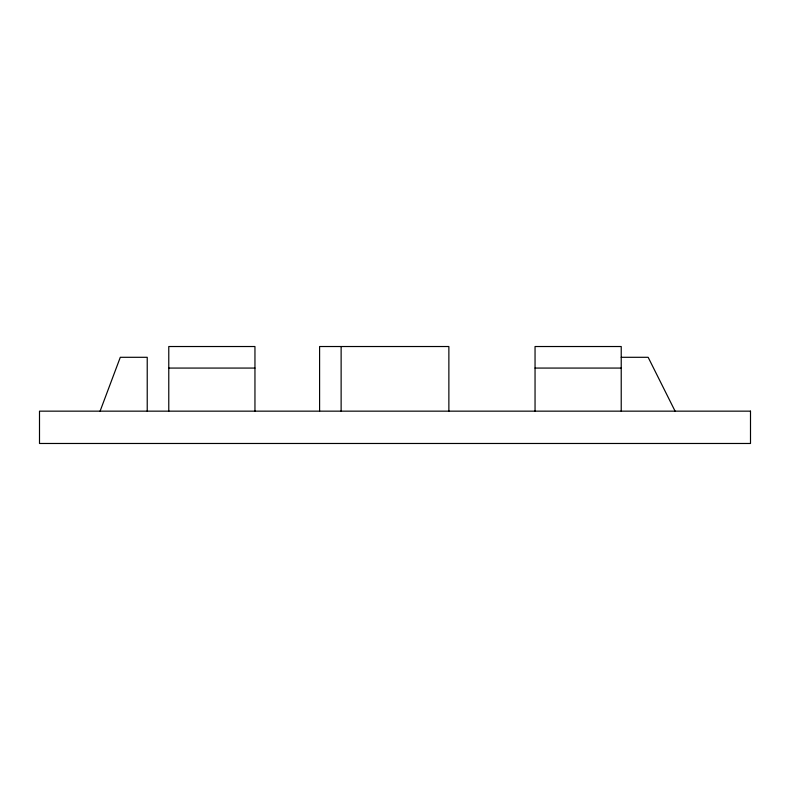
<?xml version="1.0" encoding="UTF-8"?>
<svg xmlns="http://www.w3.org/2000/svg" width="790" height="790" viewBox="0 0 790 790"><rect width="100%" height="100%" fill="white"/><g stroke="black" fill="none" stroke-linecap="round" stroke-linejoin="round"><path stroke-width="1.19" d="M100.093 411.156L120.297 357.297L147.226 357.297L147.226 411.156M621.226 357.297L648.156 357.297L675.095 411.156M168.774 368.071L254.953 368.071M535.047 368.071L621.226 368.071M621.226 411.156L621.226 346.524L535.047 346.524L535.047 411.156M448.868 411.156L448.868 346.524L319.594 346.524L319.594 411.156M341.132 346.524L341.132 411.156M254.953 411.156L254.953 346.524L168.774 346.524L168.774 411.156M750.5 411.156L39.5 411.156L39.5 443.476L750.5 443.476L750.5 411.156"/></g></svg>
